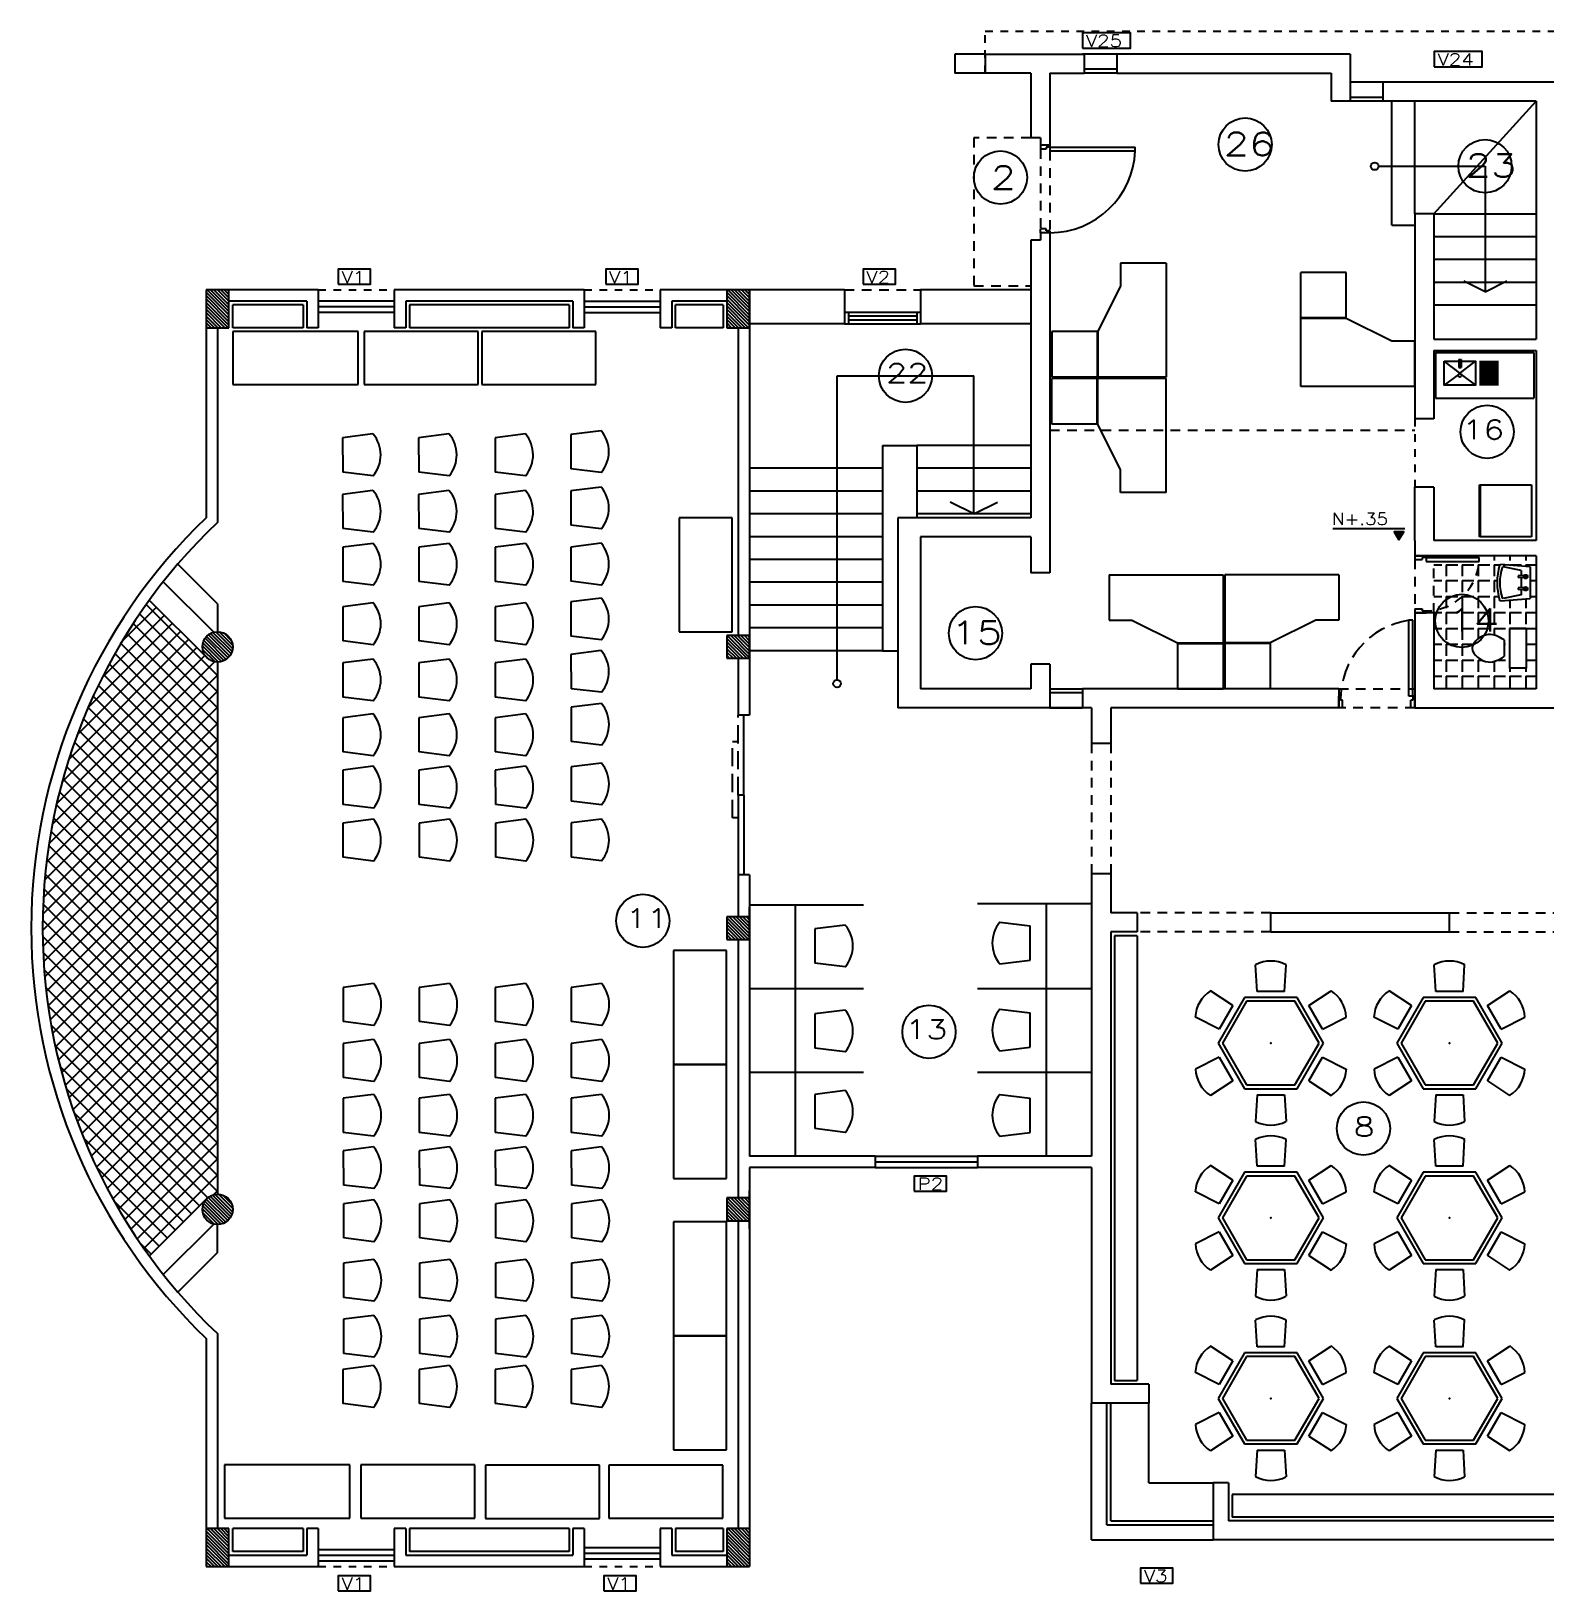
# Model space of a CAD drawing. Extents: x 672 to 748.9, y 170.5 to 217.8.
# Drawn here: x 672.03 to 691.95, y 171.56 to 192.08 of the extents above; entities that cross this region are included whole.
import ezdxf

# ---------------------------------------------------------------- set-up
doc = ezdxf.new("R2010")
doc.units = 0
doc.header["$LTSCALE"] = 0.02
doc.header["$MEASUREMENT"] = 0
doc.linetypes.add('ACAD_ISO02W100', pattern=[15, 12, -3])
doc.linetypes.add('HIDDEN', pattern=[9.525, 6.35, -3.175])
doc.layers.get('DEFPOINTS').update_dxf_attribs({"linetype": 'CONTINUOUS'})
for name, color, linetype in [('ACHURADO', 1, 'CONTINUOUS'), ('BAÑOS', 7, 'CONTINUOUS'), ('LETRA', 21, 'CONTINUOUS'), ('LETRAVENTANA', 40, 'CONTINUOUS'), ('MUEBLES', 7, 'CONTINUOUS'), ('MUROBAJO', 4, 'CONTINUOUS'), ('MUROS', 5, 'CONTINUOUS'), ('PISO', 1, 'CONTINUOUS'), ('PROYECCIONES', 253, 'HIDDEN'), ('PUERTAS', 40, 'CONTINUOUS'), ('VENTANAS', 40, 'CONTINUOUS')]:
    doc.layers.add(name, color=color, linetype=linetype)
doc.styles.add('ROMANS', font='romans.shx', dxfattribs={"width": 0.8})
doc.styles.get("Standard").update_dxf_attribs({"font": 'romans.shx', "width": 1.3})

# ---------------------------------------------------------------- blocks, each defined once
blk = doc.blocks.new('MESAEXAGONA6')
at = {"layer": 'MUEBLES', "linetype": 'Continuous'}
for p, q in [((-0.18, 0.68), (-0.2, 1.031)), ((0.18, 0.68), (0.2, 1.03)), ((-0.499, 0.496), (-0.792, 0.688)), ((0.18, 0.68), (-0.18, 0.68)), ((0.499, 0.496), (0.793, 0.689)), ((-0.346, 0.6), (-0.693, 0)), ((-0.499, 0.496), (-0.679, 0.184)), ((-0.318, 0.55), (-0.635, 0)), ((0.346, 0.6), (-0.346, 0.6)), ((0.318, 0.55), (-0.318, 0.55)), ((0.635, 0), (0.318, 0.55)), ((0.693, 0), (0.346, 0.6)), ((0.679, 0.184), (0.499, 0.496)), ((-0.679, 0.184), (-0.993, 0.342)), ((0.679, 0.184), (0.992, 0.342)), ((-0.693, 0), (-0.346, -0.6)), ((-0.635, 0), (-0.318, -0.55)), ((0.318, -0.55), (0.635, 0)), ((0.346, -0.6), (0.693, 0)), ((-0.679, -0.184), (-0.992, -0.342)), ((-0.679, -0.184), (-0.499, -0.496)), ((-0.635, 0), (-0.635, 0)), ((-0.635, 0), (-0.635, 0)), ((0.499, -0.496), (0.679, -0.184)), ((0.679, -0.184), (0.993, -0.342)), ((-0.499, -0.496), (-0.793, -0.689)), ((-0.346, -0.6), (0.346, -0.6)), ((-0.318, -0.55), (0.318, -0.55)), ((0.499, -0.496), (0.792, -0.688)), ((-0.18, -0.68), (-0.2, -1.03)), ((-0.18, -0.68), (0.18, -0.68)), ((0.18, -0.68), (0.2, -1.031))]:
    blk.add_line(p, q, dxfattribs=at)
for centre, start, end in [((-0.001, 0.649), 62.1214, 117.4408), ((-0.563, 0.323), 122.1214, 177.4408), ((0.561, 0.326), 2.1214, 57.4408), ((-0.561, -0.326), 182.1214, 237.4408), ((0.563, -0.323), 302.1214, 357.4408), ((0.001, -0.649), 242.1214, 297.4408)]:
    blk.add_arc(centre, 0.431, start, end, dxfattribs=at)
blk.add_point((0, 0), dxfattribs=at)
blk.add_point((0, 0), dxfattribs=at)
blk = doc.blocks.new('SILLA')
at = {"layer": 'MUEBLES', "linetype": 'Continuous'}
for p, q in [((-0.275, 0.4), (-0.225, 0)), ((0.275, 0.4), (0.225, 0)), ((-0.225, 0), (0.225, 0))]:
    blk.add_line(p, q, dxfattribs=at)
blk.add_arc((0, 0.071875), 0.428125, 50.033787, 129.966213, dxfattribs=at)
blk = doc.blocks.new('PUERTA4')
at = {"layer": 'PUERTAS', "color": 4}
for p, q in [((-0.075, 0.15), (-0.075, 1.15)), ((-0.025, 1.15), (-0.075, 1.15)), ((-0.025, 0.15), (-0.025, 1.15)), ((-0.025, 0.15), (-0.075, 0.15))]:
    blk.add_line(p, q, dxfattribs=at)
at = {"layer": 'PUERTAS', "color": 7}
for p, q in [((-1, 0), (-1, 0.15)), ((-0.975, 0.15), (-1, 0.15)), ((-0.975, 0.1), (-0.975, 0.15)), ((-0.95, 0.1), (-0.975, 0.1)), ((-0.95, 0), (-0.95, 0.1)), ((-0.05, 0), (-0.05, 0.1)), ((-0.025, 0.1), (-0.05, 0.1))]:
    blk.add_line(p, q, dxfattribs=at)
at = {"layer": 'PUERTAS', "color": 7, "linetype": 'ACAD_ISO02W100'}
for p, q in [((0, 0), (-0.05, 0)), ((0, 0), (0, 0.15)), ((-0.95, 0), (-1, 0))]:
    blk.add_line(p, q, dxfattribs=at)
at = {"layer": 'PUERTAS', "color": 7, "linetype": 'Continuous'}
for p, q in [((0, 0.15), (-0.025, 0.15)), ((-0.025, 0.15), (-0.025, 0.1))]:
    blk.add_line(p, q, dxfattribs=at)
at = {"layer": 'PUERTAS', "color": 1, "linetype": 'ACAD_ISO02W100'}
blk.add_arc((0.075, 0.111), 1.05, 98.2102, 180.5872, dxfattribs=at)
blk = doc.blocks.new('PUERTA2')
at = {"layer": 'PUERTAS', "color": 7}
for p, q in [((-0.15, 0.725), (-0.15, 0.75)), ((0, 0.75), (-0.15, 0.75)), ((-0.1, 0.725), (-0.15, 0.725)), ((-0.1, 0.7), (-0.1, 0.725)), ((0, 0.7), (-0.1, 0.7)), ((0, 0), (-0.15, 0)), ((0, 0.05), (-0.1, 0.05)), ((-0.1, 0.025), (-0.1, 0.05))]:
    blk.add_line(p, q, dxfattribs=at)
at = {"layer": 'PUERTAS', "color": 7, "linetype": 'ACAD_ISO02W100'}
for p, q in [((0, 0.7), (0, 0.75)), ((0, 0), (0, 0.05))]:
    blk.add_line(p, q, dxfattribs=at)
at = {"layer": 'PUERTAS', "color": 4}
for p, q in [((-0.15, 0.075), (-0.848, 0.075)), ((-0.848, 0.075), (-0.848, 0.025)), ((-0.15, 0.025), (-0.848, 0.025)), ((-0.15, 0.025), (-0.15, 0.075))]:
    blk.add_line(p, q, dxfattribs=at)
at = {"layer": 'PUERTAS', "color": 7, "linetype": 'Continuous'}
for p, q in [((-0.15, 0.025), (-0.1, 0.025)), ((-0.15, 0), (-0.15, 0.025))]:
    blk.add_line(p, q, dxfattribs=at)
at = {"layer": 'PUERTAS', "color": 1, "linetype": 'HIDDEN'}
blk.add_arc((-0.15, 0.025), 0.7, 85.904, 175.904, dxfattribs=at)
blk = doc.blocks.new('MESACARVAJALCOMPUTADOR1')
at = {"layer": 'MUEBLES', "linetype": 'Continuous'}
for p, q in [((-1.5, 0), (0, 0)), ((-1.5, 0), (-1.5, -0.6)), ((0, 0), (0, -1.5)), ((-1.5, -0.6), (-1.2, -0.6)), ((-1.2, -0.6), (-0.6, -0.895)), ((-0.6, -0.895), (-0.6, -1.5)), ((-0.6, -0.895), (0, -0.895)), ((-0.6, -0.905), (0, -0.905)), ((-0.6, -1.5), (0, -1.5))]:
    blk.add_line(p, q, dxfattribs=at)

msp = doc.modelspace()

# ---------------------------------------------------------------- hatches: boundary and pattern name
at = {"layer": 'ACHURADO'}
h = msp.add_hatch(dxfattribs=at)
h.set_pattern_fill('ANSI31', color=256, scale=0.01, angle=90, style=0)
h.set_pattern_definition([(135, (747.929782, -535.354985), (-0.0224506403, -0.0224506403), [])])
h.paths.add_polyline_path([(674.328, 188.1741), (674.628, 188.1741), (674.628, 188.6741), (674.328, 188.6741)])
h = msp.add_hatch(dxfattribs=at)
h.set_pattern_fill('ANSI31', color=256, scale=0.01, angle=-90, style=0)
h.set_pattern_definition([(315, (607.876118, 912.203333), (0.0224506403, 0.0224506403), [])])
h.paths.add_polyline_path([(681.478, 188.6743), (681.178, 188.6743), (681.178, 188.1743), (681.478, 188.1743)])
at = {"layer": 'ACHURADO', "ltscale": 0.02}
h = msp.add_hatch(dxfattribs=at)
h.set_pattern_fill('ANGLE,_O', color=256, scale=0.03, angle=270)
h.set_pattern_definition([(270, (-116.12461, 7.35745), (0.20955, -4e-17), [0.1524, -0.05715]), (0, (-116.12461, 7.35745), (5e-17, 0.20955), [0.1524, -0.05715])])
h.paths.add_polyline_path([(690.478, 184.4563), (690.478, 184.4241), (690.478, 183.4241), (691.828, 183.4241), (691.828, 185.1741), (690.478, 185.1741), (690.478, 185.1491), (691.0762, 185.1491), (691.0762, 185.0991, -0.3526007)])
h.paths.add_polyline_path([(691.3451, 184.5891, -0.1396276), (691.3451, 185.0495), (691.3582, 185.0586), (691.748, 185.0293), (691.748, 184.6093), (691.3582, 184.5801)], flags=16)
h.paths.add_polyline_path([(691.3798, 184.6189, -0.1586816), (691.3798, 185.0198), (691.3929, 185.0273), (691.628, 184.9793), (691.628, 184.9118), (691.668, 184.9143, -0.7207592), (691.713, 184.8993, -0.7207592), (691.668, 184.8843), (691.628, 184.8868), (691.628, 184.7518), (691.668, 184.7543, -0.7207592), (691.713, 184.7393, -0.7207592), (691.668, 184.7243), (691.628, 184.7268), (691.628, 184.6593), (691.3929, 184.6113)], flags=0)
edge = h.paths.add_edge_path(flags=16)
edge.add_spline(control_points=[(691.4049, 183.8464), (691.3385, 183.8073), (691.1892, 183.7191), (690.8714, 183.9564), (691.1892, 184.1938), (691.3385, 184.1056), (691.4049, 184.0664)], knot_values=[0, 0, 0, 0, 0.2213594, 0.4979458, 0.7745321, 0.9958915, 0.9958915, 0.9958915, 0.9958915], degree=3, periodic=0)
edge.add_line((691.4049, 184.0664), (691.4049, 183.8464))
h.paths.add_polyline_path([(691.4749, 184.2164), (691.6949, 184.2164), (691.6949, 183.6964), (691.4749, 183.6964)], flags=16)
h.paths.add_polyline_path([(690.478, 185.0991), (690.478, 184.4563, 0.3526007), (691.0762, 185.0991)], flags=17)
h = msp.add_hatch(dxfattribs=at)
h.set_pattern_fill('ANSI31,_O', color=256, scale=0.01, angle=270)
h.set_pattern_definition([(315, (-116.124615, 7.30745), (0.0224506403, 0.0224506403), [])])
h.paths.add_polyline_path([(681.478, 180.4241), (681.178, 180.4241), (681.178, 180.1241), (681.478, 180.1241)])
h.paths.add_polyline_path([(674.278, 176.5741, 1.0000003), (674.678, 176.5741, 1.0000003)])
h.paths.add_polyline_path([(674.678, 183.9741, 1), (674.278, 183.9741, 1)])
at = {"layer": 'ACHURADO'}
h = msp.add_hatch(dxfattribs=at)
h.set_pattern_fill('ANSI31', color=256, scale=0.01, angle=-90, style=0)
h.set_pattern_definition([(315, (603.94095, 900.222967), (0.0224506403, 0.0224506403), [])])
h.paths.add_polyline_path([(681.178, 184.1241), (681.178, 183.8241), (681.478, 183.8241), (681.478, 184.1241)])
h = msp.add_hatch(dxfattribs=at)
h.set_pattern_fill('ANSI31', color=256, scale=0.01, angle=-90, style=0)
h.set_pattern_definition([(315, (603.94095, 892.822967), (0.0224506403, 0.0224506403), [])])
h.paths.add_polyline_path([(681.178, 176.7241), (681.178, 176.4241), (681.478, 176.4241), (681.478, 176.7241)])
h = msp.add_hatch(dxfattribs=at)
h.set_pattern_fill('ANSI31', color=256, scale=0.01, angle=90, style=0)
h.set_pattern_definition([(135, (747.929782, -551.654985), (-0.0224506403, -0.0224506403), [])])
h.paths.add_polyline_path([(674.328, 171.8741), (674.628, 171.8741), (674.628, 172.3741), (674.328, 172.3741)])
h = msp.add_hatch(dxfattribs=at)
h.set_pattern_fill('ANSI31', color=256, scale=0.01, angle=-90, style=0)
h.set_pattern_definition([(315, (607.876118, 895.903152), (0.0224506403, 0.0224506403), [])])
h.paths.add_polyline_path([(681.478, 172.3741), (681.178, 172.3741), (681.178, 171.8741), (681.478, 171.8741)])
at = {"layer": 'PISO', "ltscale": 0.02}
msp.add_hatch(color=256, dxfattribs=at).paths.add_polyline_path([(690.0832, 185.4904), (689.9571, 185.4904), (690.0202, 185.3812)])
h = msp.add_hatch(dxfattribs=at)
h.set_pattern_fill('ANSI37', color=256, scale=1.2, style=0)
h.paths.add_polyline_path([(674.478, 183.7741, -0.2152504), (674.328, 183.8418), (673.5799, 184.5898, 0.3253642), (673.5799, 175.9584), (674.328, 176.7064, -0.2152504), (674.478, 176.7741)])

# ---------------------------------------------------------------- linework, layer by layer
at = {"layer": 'BAÑOS'}
for p, q in [((691.3451, 185.0495), (691.3582, 185.0586)), ((691.748, 185.0293), (691.3582, 185.0586)), ((691.3929, 185.0273), (691.3798, 185.0198)), ((691.628, 184.9793), (691.3929, 185.0273)), ((691.668, 184.9143), (691.588, 184.9093)), ((691.588, 184.9093), (691.588, 184.8893)), ((691.668, 184.8843), (691.588, 184.8893)), ((691.628, 184.9793), (691.628, 184.9118)), ((691.713, 184.8993), (691.663, 184.8993)), ((691.688, 184.9243), (691.688, 184.8743)), ((691.748, 185.0293), (691.748, 184.6093)), ((691.668, 184.7543), (691.588, 184.7493)), ((691.588, 184.7493), (691.588, 184.7293)), ((691.668, 184.7243), (691.588, 184.7293)), ((691.628, 184.8868), (691.628, 184.7518)), ((691.628, 184.7268), (691.628, 184.6593)), ((691.713, 184.7393), (691.663, 184.7393)), ((691.688, 184.7643), (691.688, 184.7143)), ((691.3582, 184.5801), (691.3451, 184.5891)), ((691.3582, 184.5801), (691.748, 184.6093)), ((691.3929, 184.6113), (691.3798, 184.6189)), ((691.628, 184.6593), (691.3929, 184.6113)), ((691.4049, 184.0664), (691.4049, 183.8464)), ((691.6949, 184.2164), (691.4749, 184.2164)), ((691.4749, 184.2164), (691.6949, 184.2164)), ((691.4749, 184.2164), (691.4749, 183.6964)), ((691.6949, 184.2164), (691.6949, 183.6964)), ((691.6949, 183.6964), (691.4749, 183.6964))]:
    msp.add_line(p, q, dxfattribs=at)
for centre in [(691.688, 184.8993), (691.688, 184.7393)]:
    msp.add_circle(centre, 0.025, dxfattribs=at)
for centre, radius, start, end in [((692.1534, 184.8193), 0.8404, 164.10264, 195.89736), ((691.9955, 184.8193), 0.6475, 161.96678, 198.03322)]:
    msp.add_arc(centre, radius, start, end, dxfattribs=at)
msp.add_spline([(691.4049, 184.0664), (691.1949, 184.1364), (690.9849, 183.9564), (691.1949, 183.7764), (691.4049, 183.8464)], degree=3, dxfattribs=at)
at = {"layer": 'DEFPOINTS', "color": 0, "linetype": 'ByBlock'}
for p in [(674.328, 188.6741), (675.803, 188.6741), (675.803, 188.6741), (676.803, 188.6741), (676.803, 188.6741), (679.303, 188.6741), (679.303, 188.6741), (680.303, 188.6741), (680.303, 188.6741), (681.478, 188.6743), (681.478, 188.6743), (682.728, 188.6743), (682.728, 188.6743), (683.728, 188.6741), (683.728, 188.6741), (685.178, 188.7241), (685.178, 188.7241), (681.478, 176.9741), (685.978, 176.9741), (685.978, 176.9741), (685.978, 172.2241), (685.978, 172.2241), (674.328, 171.8741), (681.478, 171.8741)]:
    msp.add_point(p, dxfattribs=at)
at = {"layer": 'LETRA'}
for p, q in [((689.7515, 190.2991), (691.153, 190.2991)), ((691.153, 190.2991), (691.153, 188.6459)), ((691.153, 188.6459), (690.8726, 188.7872)), ((691.153, 188.6459), (691.4415, 188.7896))]:
    msp.add_line(p, q, dxfattribs=at)
at = {"layer": 'LETRA', "color": 4, "linetype": 'Continuous'}
for centre in [(687.9966, 190.5839), (691.153, 190.2991), (684.778, 190.1497), (683.528, 187.5411), (691.1812, 186.805), (684.4487, 184.155), (690.8492, 184.3164), (680.0721, 180.3704), (683.8378, 178.9099), (689.5535, 177.6373)]:
    msp.add_circle(centre, 0.35, dxfattribs=at)
at = {"layer": 'LETRA'}
msp.add_circle((689.7015, 190.2991), 0.05, dxfattribs=at)
at = {"layer": 'LETRAVENTANA'}
for points in [[(685.8577, 191.8536), (686.4884, 191.8536), (686.4884, 192.0522), (685.8577, 192.0522)], [(690.4847, 191.6081), (691.1155, 191.6081), (691.1155, 191.8066), (690.4847, 191.8066)], [(676.0646, 188.7448), (676.4911, 188.7448), (676.4911, 188.9433), (676.0646, 188.9433)], [(679.5847, 188.7448), (680.0111, 188.7448), (680.0111, 188.9433), (679.5847, 188.9433)], [(682.9702, 188.7448), (683.3966, 188.7448), (683.3966, 188.9433), (682.9702, 188.9433)], [(683.6438, 176.814), (684.0702, 176.814), (684.0702, 177.0125), (683.6438, 177.0125)], [(686.6196, 171.656), (687.0461, 171.656), (687.0461, 171.8546), (686.6196, 171.8546)], [(676.0646, 171.5551), (676.4911, 171.5551), (676.4911, 171.7537), (676.0646, 171.7537)], [(679.5596, 171.5551), (679.9861, 171.5551), (679.9861, 171.7537), (679.5596, 171.7537)]]:
    msp.add_lwpolyline(points, close=True, dxfattribs=at)
at = {"layer": 'MUEBLES'}
for p, q in [((690.478, 189.6741), (691.828, 191.1541)), ((675.603, 188.4741), (674.678, 188.4741)), ((679.103, 188.4741), (677.003, 188.4741)), ((681.128, 188.4741), (680.503, 188.4741)), ((690.5025, 187.8491), (691.7966, 187.8491)), ((690.5025, 187.2491), (691.7966, 187.2491)), ((685.978, 180.5941), (684.478, 180.5941)), ((685.378, 180.5941), (685.378, 177.2741)), ((682.978, 180.5741), (681.478, 180.5741)), ((682.078, 180.5741), (682.078, 177.2741)), ((686.578, 180.1741), (686.278, 180.1741)), ((686.278, 180.1741), (686.278, 174.3241)), ((686.578, 180.1741), (686.278, 180.1741)), ((686.578, 180.1741), (686.578, 174.3241)), ((682.978, 179.4741), (681.478, 179.4741)), ((685.978, 179.4741), (684.478, 179.4741)), ((682.978, 178.3741), (681.478, 178.3741)), ((685.978, 178.3741), (684.478, 178.3741)), ((674.4266, 176.3808), (673.7631, 175.7173)), ((686.728, 172.9741), (686.728, 174.0241)), ((686.728, 172.9741), (687.578, 172.9741)), ((687.828, 172.8241), (687.828, 172.5241)), ((692.278, 172.8241), (687.828, 172.8241)), ((675.603, 172.3741), (674.678, 172.3741)), ((679.103, 172.3741), (677.003, 172.3741)), ((679.103, 172.3741), (677.003, 172.3741)), ((681.128, 172.3741), (680.503, 172.3741)), ((692.578, 172.5241), (687.828, 172.5241)), ((675.603, 172.0741), (674.678, 172.0741)), ((679.103, 172.0741), (677.003, 172.0741)), ((679.103, 172.0741), (677.003, 172.0741)), ((681.128, 172.0741), (680.503, 172.0741))]:
    msp.add_line(p, q, dxfattribs=at)
at = {"layer": 'MUEBLES', "linetype": 'Continuous'}
for p, q in [((674.678, 188.1743), (674.678, 188.4741)), ((675.603, 188.4741), (675.603, 188.1741)), ((677.003, 188.4741), (677.003, 188.1741)), ((679.103, 188.4741), (679.103, 188.1741)), ((680.503, 188.1743), (680.503, 188.4741)), ((681.128, 188.4741), (681.128, 188.1741)), ((675.603, 188.1741), (674.678, 188.1743)), ((679.103, 188.1741), (677.003, 188.1741)), ((681.128, 188.1741), (680.503, 188.1743)), ((674.6788, 188.1256), (674.6788, 187.4256)), ((676.3288, 188.1256), (674.6788, 188.1256)), ((676.3288, 187.4256), (676.3288, 188.1256)), ((676.4048, 188.1256), (676.4048, 187.4256)), ((677.9048, 188.1256), (676.4048, 188.1256)), ((677.9048, 187.4256), (677.9048, 188.1256)), ((677.9548, 188.1256), (677.9548, 187.4256)), ((679.4548, 188.1256), (677.9548, 188.1256)), ((679.4548, 187.4256), (679.4548, 188.1256)), ((690.5025, 187.8491), (690.5025, 187.2491)), ((691.7966, 187.8491), (691.7966, 187.2491)), ((690.8338, 187.5665), (690.6147, 187.7334)), ((690.8031, 187.5585), (690.6147, 187.4187)), ((690.8074, 187.7557), (690.8074, 187.6516)), ((690.8074, 187.7557), (690.8074, 187.6516)), ((690.8074, 187.7557), (690.8374, 187.7557)), ((690.8074, 187.6516), (690.8374, 187.6516)), ((690.8115, 187.5668), (691.03, 187.7334)), ((690.8224, 187.7557), (690.8224, 187.6516)), ((690.8374, 187.7557), (690.8374, 187.6516)), ((690.8415, 187.5587), (691.03, 187.4187)), ((691.0827, 187.7286), (691.3314, 187.7286)), ((691.0827, 187.7136), (691.3314, 187.7136)), ((691.0827, 187.6986), (691.3314, 187.6986)), ((691.0827, 187.6836), (691.3314, 187.6836)), ((691.0827, 187.6686), (691.3314, 187.6686)), ((691.0827, 187.6536), (691.3314, 187.6536)), ((691.0827, 187.6386), (691.3314, 187.6386)), ((691.0827, 187.6236), (691.3314, 187.6236)), ((691.0827, 187.6086), (691.3314, 187.6086)), ((691.0827, 187.5936), (691.3314, 187.5936)), ((691.0827, 187.5786), (691.3314, 187.5786)), ((691.0827, 187.5636), (691.3314, 187.5636)), ((674.6788, 187.4256), (676.3288, 187.4256)), ((676.4048, 187.4256), (677.9048, 187.4256)), ((677.9548, 187.4256), (679.4548, 187.4256)), ((691.0827, 187.5486), (691.3314, 187.5486)), ((691.0827, 187.5336), (691.3314, 187.5336)), ((691.0827, 187.5186), (691.3314, 187.5186)), ((691.0827, 187.5036), (691.3314, 187.5036)), ((691.0827, 187.4886), (691.3314, 187.4886)), ((691.0827, 187.4736), (691.3314, 187.4736)), ((691.0827, 187.4586), (691.3314, 187.4586)), ((691.0827, 187.4436), (691.3314, 187.4436)), ((691.0827, 187.4286), (691.3314, 187.4286)), ((691.0804, 186.1071), (691.7629, 186.1071)), ((691.0804, 185.4233), (691.0804, 186.1071)), ((691.0954, 185.4233), (691.0954, 186.1071)), ((691.7629, 186.1071), (691.7629, 185.4233)), ((680.5498, 185.6704), (680.5498, 184.1704)), ((681.2498, 185.6704), (680.5498, 185.6704)), ((681.2498, 184.1704), (681.2498, 185.6704)), ((691.7629, 185.4233), (691.0804, 185.4233)), ((680.5498, 184.1704), (681.2498, 184.1704)), ((681.1746, 179.9811), (680.4746, 179.9811)), ((680.4746, 179.9811), (680.4746, 178.4811)), ((681.1746, 178.4811), (681.1746, 179.9811)), ((680.4746, 178.4811), (680.4746, 176.9811)), ((681.1746, 178.4811), (680.4746, 178.4811)), ((680.4746, 178.4811), (681.1746, 178.4811)), ((681.1746, 176.9811), (681.1746, 178.4811)), ((680.4746, 176.9811), (681.1746, 176.9811)), ((681.1746, 176.4104), (680.4746, 176.4104)), ((680.4746, 176.4104), (680.4746, 174.9104)), ((681.1746, 174.9104), (681.1746, 176.4104)), ((680.4746, 174.9104), (680.4746, 173.4104)), ((681.1746, 174.9104), (680.4746, 174.9104)), ((680.4746, 174.9104), (681.1746, 174.9104)), ((681.1746, 173.4104), (681.1746, 174.9104)), ((686.278, 174.3241), (686.578, 174.3241)), ((680.4746, 173.4104), (681.1746, 173.4104)), ((674.5692, 173.2116), (674.5692, 172.5116)), ((676.2192, 173.2116), (674.5692, 173.2116)), ((676.2192, 172.5116), (676.2192, 173.2116)), ((676.3641, 173.2108), (676.3641, 172.5108)), ((677.8641, 173.2108), (676.3641, 173.2108)), ((677.8641, 172.5108), (677.8641, 173.2108)), ((678.0029, 173.2066), (678.0029, 172.5066)), ((679.5029, 173.2066), (678.0029, 173.2066)), ((679.5029, 172.5066), (679.5029, 173.2066)), ((679.6257, 173.2096), (679.6257, 172.5096)), ((681.1257, 173.2096), (679.6257, 173.2096)), ((681.1257, 172.5096), (681.1257, 173.2096)), ((674.5692, 172.5116), (676.2192, 172.5116)), ((674.678, 172.0741), (674.678, 172.3741)), ((675.603, 172.3741), (675.603, 172.0741)), ((676.3641, 172.5108), (677.8641, 172.5108)), ((677.003, 172.3741), (677.003, 172.0741)), ((678.0029, 172.5066), (679.5029, 172.5066)), ((679.103, 172.3741), (679.103, 172.0741)), ((679.6257, 172.5096), (681.1257, 172.5096)), ((680.503, 172.3741), (680.503, 172.0741)), ((681.128, 172.3741), (681.128, 172.0741))]:
    msp.add_line(p, q, dxfattribs=at)
msp.add_lwpolyline([(690.6147, 187.7334), (691.03, 187.7334), (691.03, 187.4187), (690.6147, 187.4187)], close=True, dxfattribs=at)
msp.add_circle((690.8224, 187.5474), 0.0222, dxfattribs=at)
at = {"layer": 'MUROBAJO'}
for p, q in [((684.578, 191.7741), (684.178, 191.7741)), ((684.178, 191.7741), (684.178, 191.5241)), ((686.308, 191.7741), (685.878, 191.7741)), ((684.578, 191.5241), (684.178, 191.5241)), ((683.228, 186.6241), (683.678, 186.6241)), ((683.228, 186.6241), (683.228, 183.9241)), ((683.678, 186.6241), (683.678, 185.6741)), ((674.478, 183.7741), (674.478, 176.7741)), ((685.428, 183.1741), (685.858, 183.1741)), ((685.978, 172.2241), (685.978, 174.0241)), ((685.978, 172.2241), (687.578, 172.2241))]:
    msp.add_line(p, q, dxfattribs=at)
at = {"layer": 'MUROBAJO', "linetype": 'Continuous'}
msp.add_line((683.228, 183.9241), (683.428, 183.9241), dxfattribs=at)
at = {"layer": 'MUROS'}
for p, q in [((684.578, 191.7741), (684.578, 191.5241)), ((684.578, 191.7741), (685.878, 191.7741)), ((684.578, 191.7741), (684.578, 191.5241)), ((689.228, 191.7741), (685.858, 191.7741)), ((686.308, 191.7741), (686.308, 191.5241)), ((689.378, 191.7741), (689.378, 191.1541)), ((689.378, 191.7741), (689.378, 191.5241)), ((685.178, 191.5241), (684.578, 191.5241)), ((685.178, 191.5241), (685.178, 190.6741)), ((685.428, 191.5241), (685.878, 191.5241)), ((685.428, 191.5241), (685.428, 190.5491)), ((686.308, 191.5241), (689.128, 191.5241)), ((689.128, 191.5241), (689.128, 191.1541)), ((685.178, 191.2741), (685.178, 190.6741)), ((685.428, 191.2741), (685.428, 190.5741)), ((689.808, 191.4041), (689.808, 191.1541)), ((689.378, 191.1541), (689.128, 191.1541)), ((691.828, 191.1541), (689.808, 191.1541)), ((691.828, 191.1541), (691.828, 188.0241)), ((685.303, 190.6741), (685.178, 190.6741)), ((685.303, 190.6741), (685.303, 190.5741)), ((685.428, 190.5741), (685.303, 190.5741)), ((690.228, 189.6741), (690.228, 186.9741)), ((690.478, 189.6741), (690.228, 189.6741)), ((690.478, 189.6741), (690.478, 188.0241)), ((685.428, 189.4241), (685.303, 189.4241)), ((685.303, 189.4241), (685.303, 189.3241)), ((685.428, 189.4241), (685.303, 189.4241)), ((685.428, 189.4491), (685.428, 185.6741)), ((685.178, 189.3241), (685.178, 185.6741)), ((685.303, 189.3241), (685.178, 189.3241)), ((674.328, 188.6741), (674.328, 185.6741)), ((675.803, 188.6741), (674.628, 188.6741)), ((679.303, 188.6741), (676.803, 188.6741)), ((681.478, 188.6741), (680.303, 188.6741)), ((681.478, 188.6741), (681.478, 183.0741)), ((682.728, 188.6741), (681.478, 188.6741)), ((682.728, 188.6741), (682.728, 188.2241)), ((685.178, 188.6741), (683.728, 188.6741)), ((683.728, 188.6741), (683.728, 188.2241)), ((675.653, 188.5241), (674.628, 188.5241)), ((679.153, 188.5241), (676.953, 188.5241)), ((681.178, 188.5241), (680.453, 188.5241)), ((674.478, 188.1743), (674.478, 185.6098)), ((675.803, 188.1741), (675.653, 188.1741)), ((676.953, 188.1741), (676.803, 188.1741)), ((679.303, 188.1741), (679.153, 188.1741)), ((680.453, 188.1741), (680.303, 188.1741)), ((681.328, 188.1768), (681.328, 184.1241)), ((682.728, 188.2241), (681.478, 188.2241)), ((685.178, 188.2241), (683.728, 188.2241)), ((690.478, 188.0241), (691.828, 188.0241)), ((690.478, 187.8741), (691.828, 187.8741)), ((690.478, 187.8741), (690.478, 186.9741)), ((691.828, 187.8741), (691.828, 185.3741)), ((690.478, 186.0741), (690.228, 186.0741)), ((683.678, 185.7241), (683.678, 185.6741)), ((683.428, 185.6741), (683.428, 183.1741)), ((685.178, 185.6741), (683.428, 185.6741)), ((685.428, 185.6741), (685.428, 184.9475)), ((685.178, 185.4241), (683.728, 185.4241)), ((683.728, 185.4241), (683.728, 183.4241)), ((690.228, 185.3741), (690.228, 185.1741)), ((691.828, 185.3741), (690.478, 185.3741)), ((691.828, 185.1741), (690.228, 185.1741)), ((691.828, 185.1741), (691.828, 183.4241)), ((685.428, 184.9475), (685.178, 184.9475)), ((690.478, 184.4241), (690.228, 184.4241)), ((690.228, 184.4241), (690.228, 183.1741)), ((690.478, 184.4241), (690.478, 183.4241)), ((681.328, 183.8241), (681.328, 183.0741)), ((685.178, 183.7475), (685.178, 183.4241)), ((685.428, 183.7475), (685.178, 183.7475)), ((685.428, 183.7475), (685.428, 183.1741)), ((685.178, 183.4241), (683.728, 183.4241)), ((685.858, 183.4241), (685.858, 183.1741)), ((689.228, 183.4241), (685.858, 183.4241)), ((689.228, 183.4241), (689.228, 183.1741)), ((691.828, 183.4241), (690.478, 183.4241)), ((685.178, 183.1741), (683.428, 183.1741)), ((685.428, 183.1741), (685.178, 183.1741)), ((685.858, 183.1741), (685.428, 183.1741)), ((685.978, 183.1741), (685.858, 183.1741)), ((685.978, 183.1741), (685.978, 182.7041)), ((685.978, 183.1741), (685.978, 182.7041)), ((686.228, 183.1741), (686.228, 182.7041)), ((689.228, 183.1741), (686.228, 183.1741)), ((690.228, 183.1741), (692.878, 183.1741)), ((686.228, 182.7041), (685.978, 182.7041)), ((685.978, 180.9941), (685.978, 177.2741)), ((685.978, 180.9941), (686.228, 180.9941)), ((686.228, 180.9941), (686.228, 180.4741)), ((681.328, 180.9741), (681.328, 180.4241)), ((681.478, 180.9741), (681.478, 177.2741)), ((686.578, 180.4741), (686.578, 180.2241)), ((686.228, 180.2241), (686.228, 174.2741)), ((681.328, 180.1241), (681.328, 176.7241)), ((683.128, 177.2741), (681.478, 177.2741)), ((683.128, 177.1241), (681.478, 177.1241)), ((681.478, 177.1241), (681.478, 171.8741)), ((683.128, 177.2741), (683.128, 177.1241)), ((685.978, 177.2741), (684.478, 177.2741)), ((684.478, 177.2741), (684.478, 177.1241)), ((685.978, 177.1241), (684.478, 177.1241)), ((685.978, 177.1241), (685.978, 174.0241)), ((681.328, 176.4241), (681.328, 172.3741)), ((674.328, 174.8741), (674.328, 171.8741)), ((674.478, 174.9384), (674.478, 172.3741)), ((686.728, 174.2741), (686.228, 174.2741)), ((686.728, 174.2741), (686.728, 174.0241)), ((686.728, 174.0241), (685.978, 174.0241)), ((687.778, 172.9741), (687.578, 172.9741)), ((687.578, 172.9741), (687.578, 172.2241)), ((687.778, 172.9741), (687.778, 172.4741)), ((675.803, 172.3751), (675.653, 172.3751)), ((676.953, 172.3741), (676.803, 172.3741)), ((679.303, 172.3751), (679.153, 172.3751)), ((680.453, 172.3741), (680.303, 172.3741)), ((692.628, 172.4741), (687.778, 172.4741)), ((692.878, 172.2241), (687.578, 172.2241))]:
    msp.add_line(p, q, dxfattribs=at)
at = {"layer": 'MUROS', "linetype": 'Continuous'}
for p, q in [((685.878, 191.7741), (685.878, 191.5241)), ((689.378, 191.7741), (686.308, 191.7741)), ((674.328, 188.6743), (674.328, 188.1743)), ((674.628, 188.6741), (674.328, 188.6741)), ((674.628, 188.1741), (674.628, 188.6741)), ((675.803, 188.6741), (675.803, 188.1741)), ((676.803, 188.6741), (676.803, 188.1741)), ((679.303, 188.6741), (679.303, 188.1741)), ((680.303, 188.6741), (680.303, 188.1741)), ((681.478, 188.6743), (681.178, 188.6743)), ((681.178, 188.6743), (681.178, 188.1743)), ((681.478, 188.1743), (681.478, 188.6743)), ((675.653, 188.5241), (675.653, 188.1741)), ((676.953, 188.5241), (676.953, 188.1741)), ((679.153, 188.5241), (679.153, 188.1741)), ((680.453, 188.5241), (680.453, 188.1741)), ((674.328, 188.1741), (674.628, 188.1741)), ((681.178, 188.1743), (681.478, 188.1743)), ((685.178, 185.4241), (685.178, 184.9475)), ((681.478, 184.1241), (681.178, 184.1241)), ((681.178, 184.1241), (681.178, 183.8241)), ((681.478, 183.8241), (681.478, 184.1241)), ((681.178, 183.8241), (681.478, 183.8241)), ((681.478, 183.0741), (681.328, 183.0741)), ((681.478, 180.9741), (681.328, 180.9741)), ((681.478, 180.4241), (681.178, 180.4241)), ((681.178, 180.4241), (681.178, 180.1241)), ((681.478, 180.2491), (681.478, 180.5491)), ((681.478, 180.1241), (681.478, 180.4241)), ((686.578, 180.4741), (686.228, 180.4741)), ((688.3351, 180.4741), (690.6851, 180.4741)), ((688.3351, 180.2241), (688.3351, 180.4741)), ((690.6851, 180.2241), (690.6851, 180.4741)), ((686.578, 180.2241), (686.228, 180.2241)), ((688.3351, 180.2241), (690.6851, 180.2241)), ((681.178, 180.1241), (681.478, 180.1241)), ((681.478, 176.7241), (681.178, 176.7241)), ((681.178, 176.7241), (681.178, 176.4241)), ((681.478, 176.3241), (681.478, 176.8241)), ((681.478, 176.4241), (681.478, 176.7241)), ((681.478, 176.4241), (681.478, 176.7241)), ((681.178, 176.4241), (681.478, 176.4241)), ((674.328, 172.3741), (674.328, 171.8741)), ((674.628, 172.3741), (674.328, 172.3741)), ((674.628, 171.8741), (674.628, 172.3741)), ((675.653, 172.3741), (675.653, 172.0241)), ((675.803, 172.3741), (675.803, 171.8741)), ((676.803, 172.3741), (676.803, 171.8741)), ((676.953, 172.3741), (676.953, 172.0241)), ((679.153, 172.3741), (679.153, 172.0241)), ((679.303, 172.3741), (679.303, 171.8741)), ((680.303, 172.3741), (680.303, 171.8741)), ((680.453, 172.3741), (680.453, 172.0241)), ((681.478, 172.3741), (681.178, 172.3741)), ((681.178, 172.3741), (681.178, 171.8741)), ((674.628, 172.0241), (675.653, 172.0241)), ((676.953, 172.0241), (679.153, 172.0241)), ((680.453, 172.0241), (681.178, 172.0241)), ((674.328, 171.8741), (675.803, 171.8741)), ((674.328, 171.8741), (674.628, 171.8741)), ((676.803, 171.8741), (679.303, 171.8741)), ((680.303, 171.8741), (681.478, 171.8741)), ((681.178, 171.8741), (681.478, 171.8741))]:
    msp.add_line(p, q, dxfattribs=at)
at = {"layer": 'MUROS', "ltscale": 0.02}
for p, q in [((693.103, 191.4041), (689.808, 191.4041)), ((690.478, 186.9741), (690.228, 186.9741)), ((690.228, 185.3741), (690.228, 186.0741)), ((690.478, 186.0741), (690.478, 185.3741))]:
    msp.add_line(p, q, dxfattribs=at)
at = {"layer": 'MUROS', "linetype": 'Continuous'}
for centre in [(674.478, 183.9741), (674.478, 176.5741)]:
    msp.add_circle(centre, 0.2, dxfattribs=at)
at = {"layer": 'MUROS'}
for radius, start, end in [(7.4842, 133.82001, 226.17999), (7.3342, 133.3225, 226.6775)]:
    msp.add_arc((679.51, 180.2741), radius, start, end, dxfattribs=at)
at = {"layer": 'PISO', "color": 7}
for p, q in [((689.928, 189.5241), (689.928, 191.1541)), ((690.228, 189.6741), (690.228, 191.1541)), ((690.478, 189.6741), (691.828, 189.6741)), ((690.478, 189.3741), (691.828, 189.3741)), ((690.478, 189.0741), (691.828, 189.0741)), ((690.478, 188.7741), (691.828, 188.7741)), ((690.478, 188.4741), (691.828, 188.4741)), ((674.478, 184.5403), (673.9552, 185.0631)), ((674.4266, 184.1674), (673.7631, 184.8309)), ((674.328, 183.8418), (673.5799, 184.5898)), ((674.478, 184.5403), (674.478, 184.1741)), ((674.328, 176.7064), (673.5799, 175.9584)), ((674.478, 176.0078), (674.478, 176.3741)), ((674.478, 176.0078), (674.478, 176.3741)), ((674.478, 176.0078), (673.9552, 175.4851))]:
    msp.add_line(p, q, dxfattribs=at)
at = {"layer": 'PISO', "color": 0}
for p, q in [((689.928, 189.5241), (690.228, 189.5241)), ((685.178, 186.6241), (683.678, 186.6241)), ((683.228, 186.3241), (681.478, 186.3241)), ((685.178, 186.3241), (683.678, 186.3241)), ((683.228, 186.0241), (681.478, 186.0241)), ((685.178, 186.0241), (683.678, 186.0241)), ((683.228, 185.7241), (681.478, 185.7241)), ((685.178, 185.7241), (683.678, 185.7241)), ((683.228, 185.4241), (681.478, 185.4241)), ((683.228, 185.1241), (681.478, 185.1241)), ((683.228, 184.8241), (681.478, 184.8241)), ((683.228, 184.5241), (681.478, 184.5241)), ((683.228, 184.2241), (681.478, 184.2241)), ((683.228, 183.9241), (681.478, 183.9241))]:
    msp.add_line(p, q, dxfattribs=at)
at = {"layer": 'PISO', "color": 21}
for p, q in [((682.628, 183.5422), (682.628, 187.5411)), ((682.628, 187.5411), (684.428, 187.5411)), ((684.428, 185.7241), (684.428, 187.5411)), ((684.428, 185.7241), (684.1166, 185.88)), ((684.428, 185.7241), (684.741, 185.88))]:
    msp.add_line(p, q, dxfattribs=at)
at = {"layer": 'PISO'}
msp.add_lwpolyline([(689.1526, 185.5328), (690.0992, 185.5328)], dxfattribs=at)
msp.add_lwpolyline([(690.0202, 185.3812), (690.0832, 185.4904), (689.9571, 185.4904)], close=True, dxfattribs=at)
at = {"layer": 'PISO', "color": 21}
msp.add_circle((682.628, 183.4922), 0.05, dxfattribs=at)
at = {"layer": 'PROYECCIONES', "ltscale": 0.02}
for p, q in [((684.578, 192.0753), (711.278, 192.0753)), ((684.578, 191.5241), (684.578, 192.0753)), ((690.228, 186.9741), (690.228, 186.0741))]:
    msp.add_line(p, q, dxfattribs=at)
at = {"layer": 'PROYECCIONES'}
for p, q in [((685.178, 190.6741), (684.428, 190.6741)), ((684.428, 190.6741), (684.428, 188.7241)), ((685.303, 190.5241), (685.303, 189.4741)), ((685.428, 190.4991), (685.428, 189.4491)), ((684.428, 188.7241), (685.178, 188.7241)), ((685.428, 186.8241), (690.228, 186.8241)), ((690.228, 185.1241), (690.228, 184.4741)), ((690.478, 184.4241), (690.478, 185.0991)), ((689.228, 183.4241), (690.228, 183.4241)), ((690.228, 183.1741), (689.228, 183.1741)), ((685.978, 182.7041), (685.978, 180.9941)), ((686.228, 182.7041), (686.228, 180.9941)), ((688.3351, 180.4741), (686.578, 180.4741)), ((690.6851, 180.4741), (692.078, 180.4741)), ((688.3351, 180.2241), (686.578, 180.2241)), ((690.6851, 180.2241), (692.078, 180.2241))]:
    msp.add_line(p, q, dxfattribs=at)
at = {"layer": 'PROYECCIONES', "linetype": 'Continuous'}
for p, q in [((690.478, 185.1491), (690.478, 185.1741)), ((681.403, 182.0241), (681.403, 180.9741)), ((681.328, 181.7241), (681.328, 180.9741))]:
    msp.add_line(p, q, dxfattribs=at)
at = {"layer": 'PROYECCIONES', "ltscale": 0.02}
for points in [[(675.803, 188.6741), (676.803, 188.6741)], [(679.303, 188.6741), (680.303, 188.6741)], [(675.803, 171.8741), (676.803, 171.8741)], [(679.303, 171.8741), (680.303, 171.8741)]]:
    msp.add_lwpolyline(points, dxfattribs=at)
at = {"layer": 'PROYECCIONES'}
msp.add_lwpolyline([(682.728, 188.6741), (683.728, 188.6741)], dxfattribs=at)
at = {"layer": 'PUERTAS'}
for p, q in [((685.303, 190.5741), (685.303, 190.5241)), ((685.378, 190.5241), (685.303, 190.5241)), ((685.428, 190.5491), (685.378, 190.5491)), ((685.378, 190.5491), (685.378, 190.5241)), ((685.428, 190.5741), (685.428, 190.5491)), ((685.428, 190.5491), (686.5518, 190.5491)), ((685.428, 190.5491), (685.428, 190.4991)), ((685.428, 190.4991), (686.5518, 190.4991)), ((686.5518, 190.4991), (686.5518, 190.5491)), ((685.378, 189.4741), (685.303, 189.4741)), ((685.303, 189.4241), (685.303, 189.4741)), ((685.378, 189.4491), (685.378, 189.4741)), ((685.428, 189.4491), (685.378, 189.4491)), ((685.428, 189.4241), (685.428, 189.4491))]:
    msp.add_line(p, q, dxfattribs=at)
msp.add_arc((685.428, 190.5491), 1.125, 270, 357.45268, dxfattribs=at)
at = {"layer": 'VENTANAS'}
for p, q in [((686.308, 191.5741), (685.878, 191.5741)), ((686.308, 191.5241), (685.878, 191.5241)), ((676.803, 188.5241), (675.803, 188.5241)), ((676.803, 188.4491), (675.803, 188.4491)), ((676.803, 188.3741), (675.803, 188.3741)), ((683.728, 188.3741), (682.728, 188.3741)), ((682.778, 188.3741), (682.778, 188.2241)), ((683.678, 188.3241), (682.778, 188.3241)), ((683.678, 188.2741), (682.778, 188.2741)), ((683.678, 188.3741), (683.678, 188.2241)), ((685.428, 183.4241), (685.858, 183.4241)), ((685.428, 183.3741), (685.858, 183.3741)), ((681.403, 182.0241), (681.403, 183.0741)), ((681.328, 182.0241), (681.328, 181.7241)), ((683.128, 177.2741), (684.478, 177.2741)), ((683.128, 177.1991), (684.478, 177.1991)), ((683.128, 177.1241), (684.478, 177.1241)), ((686.178, 172.4241), (686.178, 174.0241)), ((686.228, 172.4741), (686.228, 174.0241)), ((686.178, 172.4241), (687.578, 172.4241)), ((686.228, 172.4741), (687.578, 172.4741))]:
    msp.add_line(p, q, dxfattribs=at)
at = {"layer": 'VENTANAS', "color": 4, "ltscale": 0.02}
msp.add_line((689.808, 191.4041), (689.378, 191.4041), dxfattribs=at)
at = {"layer": 'VENTANAS', "ltscale": 0.02}
for p, q in [((689.808, 191.2041), (689.378, 191.2041)), ((689.808, 191.1541), (689.378, 191.1541))]:
    msp.add_line(p, q, dxfattribs=at)
at = {"layer": 'VENTANAS', "linetype": 'Continuous'}
for p, q in [((679.303, 188.5241), (680.303, 188.5241)), ((679.303, 188.4491), (680.303, 188.4491)), ((679.303, 188.3741), (680.303, 188.3741)), ((681.328, 182.7241), (681.253, 182.7241)), ((681.403, 182.0241), (681.328, 182.0241)), ((681.328, 181.7241), (681.253, 181.7241)), ((675.803, 172.0991), (676.803, 172.0991)), ((675.803, 172.0241), (676.803, 172.0241)), ((679.303, 172.1241), (680.303, 172.1241)), ((679.303, 172.0491), (680.303, 172.0491)), ((679.303, 171.9741), (680.303, 171.9741)), ((675.803, 171.9491), (676.803, 171.9491))]:
    msp.add_line(p, q, dxfattribs=at)
at = {"layer": 'VENTANAS', "linetype": 'ACAD_ISO02W100'}
for p, q in [((681.328, 182.0241), (681.328, 183.0741)), ((681.253, 181.7241), (681.253, 182.7241))]:
    msp.add_line(p, q, dxfattribs=at)
at = {"layer": 'VENTANAS', "ltscale": 0.02}
msp.add_lwpolyline([(682.728, 188.2241), (683.728, 188.2241)], dxfattribs=at)

# ---------------------------------------------------------------- block references
at = {"layer": 'MUEBLES', "linetype": 'Continuous'}
for p, rotation in [((686.9561, 187.5236), 270), ((688.728, 187.3991), 180)]:
    msp.add_blockref('MESACARVAJALCOMPUTADOR1', p, dxfattribs=dict(at, rotation=rotation))
at = {"layer": 'MUEBLES', "linetype": 'Continuous', "xscale": -1, "rotation": 270}
msp.add_blockref('MESACARVAJALCOMPUTADOR1', (686.9561, 187.5039), dxfattribs=at)
at = {"layer": 'MUEBLES'}
for p, rotation in [((676.1242, 186.4994), 270.3237370698475), ((677.1242, 186.4994), 270.3237370698475), ((678.1293, 186.4994), 270.3237370698475), ((679.1255, 186.5436), 270), ((676.1242, 185.7565), 270.3237370698475), ((677.1242, 185.7565), 270.3237370698475), ((678.1293, 185.7565), 270.3237370698475), ((679.1255, 185.8007), 270), ((676.1255, 185.0612), 270), ((677.1255, 185.0612), 270), ((678.1306, 185.0612), 270), ((679.1255, 185.063), 270), ((676.1255, 184.2775), 270), ((677.1255, 184.2775), 270), ((678.1306, 184.2775), 270), ((679.1255, 184.3405), 270), ((679.1267, 183.6497), 270.3237370698475), ((676.1255, 183.5398), 270), ((677.1255, 183.5398), 270), ((678.1306, 183.5398), 270), ((676.1255, 182.8173), 270), ((677.1255, 182.8173), 270), ((678.1306, 182.8173), 270), ((679.128, 182.9544), 270), ((679.128, 182.1707), 270), ((676.1267, 182.1265), 270.3237370698475), ((677.1267, 182.1265), 270.3237370698475), ((678.1318, 182.1265), 270.3237370698475), ((676.128, 181.4312), 270), ((677.128, 181.4312), 270), ((678.1331, 181.4312), 270), ((679.128, 181.433), 270), ((682.3363, 180.0403), 270), ((685.1704, 180.0772), 90), ((676.1304, 179.2701), 270), ((677.1304, 179.2701), 270), ((678.1304, 179.2701), 270), ((679.1304, 179.2701), 270), ((682.3363, 178.9201), 270), ((685.1704, 178.9325), 90), ((676.1304, 178.5323), 270), ((677.1304, 178.5323), 270), ((678.1304, 178.5323), 270), ((679.1304, 178.5323), 270), ((682.3363, 177.8616), 270), ((676.1304, 177.8099), 270), ((677.1304, 177.8099), 270), ((678.1304, 177.8099), 270), ((679.1304, 177.8099), 270), ((685.1704, 177.8123), 90), ((676.1317, 177.1191), 270.3237370698475), ((677.1317, 177.1191), 270.3237370698475), ((678.1317, 177.1191), 270.3237370698475), ((679.1317, 177.1191), 270.3237370698475), ((676.1329, 176.4238), 270), ((677.1329, 176.4238), 270), ((678.1329, 176.4238), 270), ((679.1329, 176.4238), 270), ((676.1329, 175.6401), 270), ((677.1329, 175.6401), 270), ((678.1329, 175.6401), 270), ((679.1329, 175.6401), 270), ((676.1329, 174.9024), 270), ((677.1329, 174.9024), 270), ((678.1329, 174.9024), 270), ((679.1329, 174.9024), 270), ((676.128, 174.2441), 270), ((677.128, 174.2441), 270), ((678.128, 174.2441), 270), ((679.128, 174.2441), 270)]:
    msp.add_blockref('SILLA', p, dxfattribs=dict(at, rotation=rotation))
at = {"layer": 'MUEBLES', "linetype": 'Continuous'}
msp.add_blockref('MESACARVAJALCOMPUTADOR1', (687.7083, 184.9241), dxfattribs=at)
at = {"layer": 'MUEBLES', "linetype": 'Continuous', "xscale": -1}
msp.add_blockref('MESACARVAJALCOMPUTADOR1', (687.728, 184.9241), dxfattribs=at)
at = {"layer": 'MUEBLES'}
for p in [(688.3351, 178.7613), (690.6851, 178.7613), (688.3351, 176.4613), (690.6851, 176.4613), (688.3351, 174.087), (690.6851, 174.087)]:
    msp.add_blockref('MESAEXAGONA6', p, dxfattribs=at)
at = {"layer": 'MUROS', "color": 5, "linetype": 'Continuous', "rotation": 180}
msp.add_blockref('PUERTA2', (690.228, 185.1741), dxfattribs=at)
at = {"layer": 'PUERTAS', "linetype": 'Continuous'}
msp.add_blockref('PUERTA4', (690.228, 183.1741), dxfattribs=at)

# ---------------------------------------------------------------- texts
at = {"layer": 'LETRA', "linetype": 'Continuous', "width": 0.247, "attachment_point": 1}
for s, insert, char_height in [('26', (687.7149, 190.7408), 0.3), ('23', (690.8981, 190.4589), 0.3), ('2', (684.6491, 190.2988), 0.3), ('22', (683.2731, 187.7009), 0.25), ('16', (690.8522, 186.9569), 0.25), ('14', (690.6697, 184.4782), 0.3), ('15', (684.1312, 184.3113), 0.3), ('11', (679.8473, 180.5302), 0.25), ('13', (683.5225, 179.0663), 0.25), ('8', (689.4246, 177.7864), 0.25)]:
    msp.add_mtext(s, dxfattribs=dict(at, insert=insert, char_height=char_height))
at = {"layer": 'LETRAVENTANA', "ltscale": 0.02, "style": 'ROMANS', "width": 1.2}
for s, p in [('V25', (685.9012, 191.8683)), ('V24', (690.5282, 191.6228)), ('V1', (676.1081, 188.7595)), ('V1', (679.6282, 188.7595)), ('V2', (683.0137, 188.7595)), ('P2', (683.6873, 176.8287)), ('V3', (686.6631, 171.6708)), ('V1', (676.1081, 171.5699)), ('V1', (679.6031, 171.5699))]:
    msp.add_text(s, height=0.16, dxfattribs=at).set_placement(p)
at = {"layer": 'PISO', "style": 'ROMANS', "width": 1.1}
msp.add_text('N+.35', height=0.16, rotation=359.89693, dxfattribs=at).set_placement((689.1374, 185.5796, -1))

doc.saveas('drawing.dxf')
